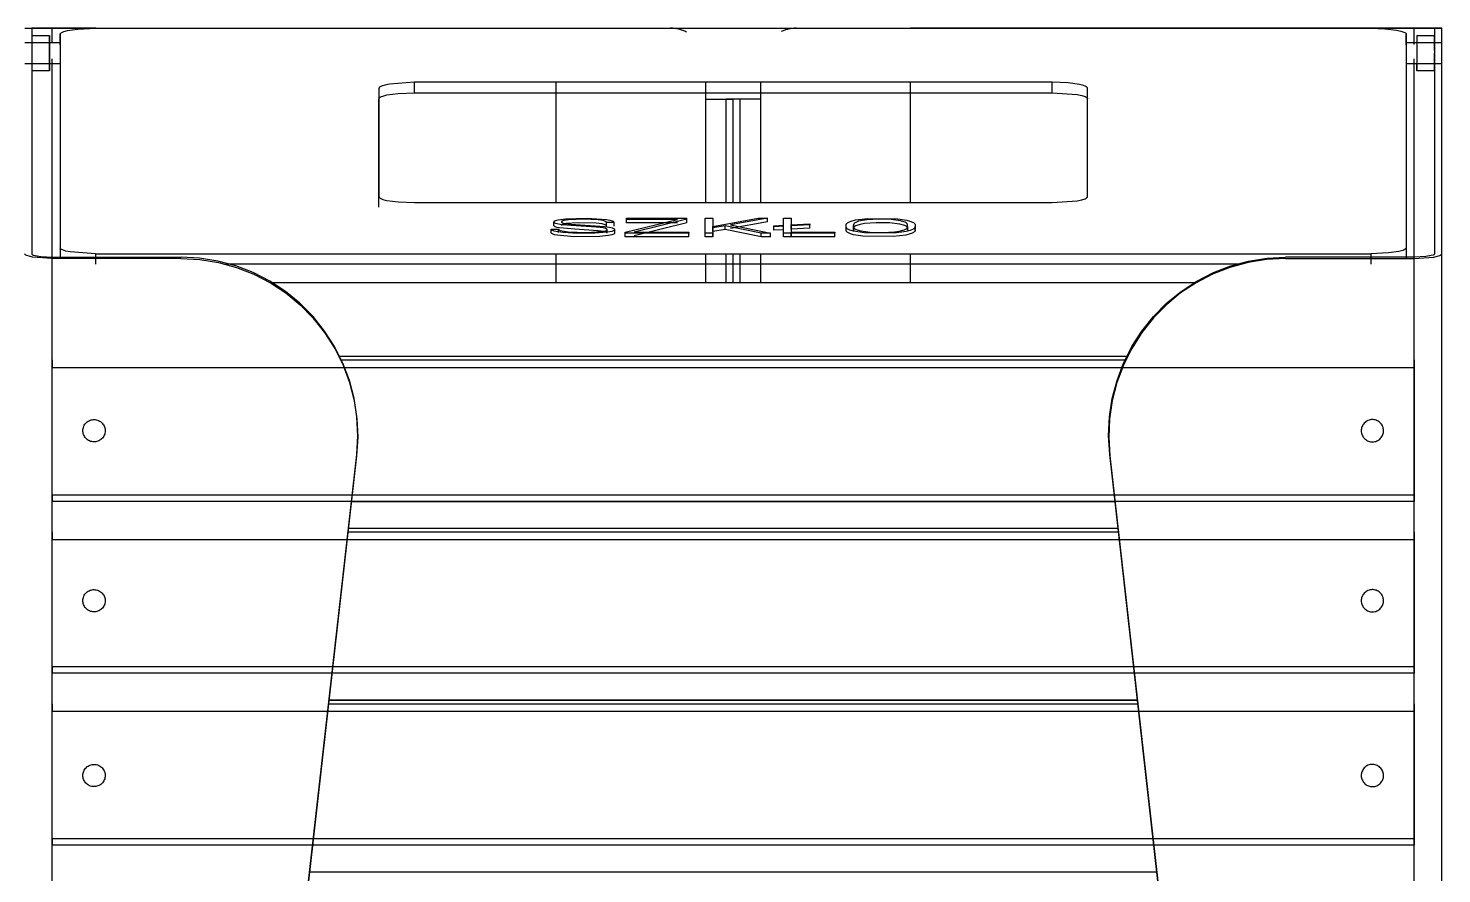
# Model space of a CAD drawing. Header units: millimetres. Extents: x 10366 to 28454, y 24552 to 29702.
# Drawn here: x 12688.7 to 13087.7, y 28046.9 to 28285.6 of the extents above; entities that cross this region are included whole.
import ezdxf

# ---------------------------------------------------------------- set-up
doc = ezdxf.new("R2010")
doc.units = ezdxf.units.MM
doc.header["$LTSCALE"] = 3
doc.layers.add('DomyÅ›lny', color=7, linetype='Continuous')

msp = doc.modelspace()

# ---------------------------------------------------------------- linework, layer by layer
at = {"layer": 'DomyÅ›lny'}
for p, q in [((12687.67, 28285.6), (12689.67, 28285.6)), ((12689.67, 28285.6), (12689.67, 28221.94)), ((12707.78, 28285.6), (12695.43, 28285.6)), ((12695.43, 28281.6), (12695.43, 28285.6)), ((12695.43, 28285.6), (12837.67, 28285.6)), ((12707.67, 28285.6), (13067.67, 28285.6)), ((13079.91, 28285.6), (12937.67, 28285.6)), ((13067.55, 28285.6), (13079.91, 28285.6)), ((13079.91, 28281.04), (13079.91, 28285.6)), ((13085.67, 28285.6), (13087.67, 28285.6)), ((13085.67, 28285.6), (13085.67, 28221.94)), ((13087.67, 28221.94), (13087.67, 28285.6)), ((13087.67, 27511.83), (13087.67, 28285.6)), ((12687.67, 28281.6), (12697.67, 28281.6)), ((12689.67, 28283.59), (12694.67, 28283.59)), ((12689.67, 28281.6), (12694.67, 28281.6)), ((12697.67, 28283.9), (12697.67, 28223.64)), ((12697.67, 28280.94), (12697.67, 28283.9)), ((13077.67, 28283.9), (13077.67, 28223.64)), ((13077.67, 28280.94), (13077.67, 28283.9)), ((13077.67, 28281.6), (13087.67, 28281.6)), ((13080.67, 28283.59), (13085.67, 28283.59)), ((13080.67, 28281.6), (13085.67, 28281.6)), ((12697.67, 28275.6), (12687.67, 28275.6)), ((12694.67, 28275.6), (12689.67, 28275.6)), ((12694.67, 28273.6), (12689.67, 28273.6)), ((12695.43, 28220.62), (12695.43, 28276.95)), ((13087.67, 28275.6), (13077.67, 28275.6)), ((13079.91, 28220.62), (13079.91, 28276.95)), ((13085.67, 28275.6), (13080.67, 28275.6)), ((13085.67, 28273.6), (13080.67, 28273.6)), ((12977.67, 28270.34), (12797.67, 28270.34)), ((12797.67, 28267.38), (12797.67, 28270.34)), ((12837.67, 28236.39), (12837.67, 28270.34)), ((12879.91, 28265.6), (12879.91, 28270.34)), ((12879.91, 28265.6), (12879.91, 28270.34)), ((12895.43, 28265.6), (12895.43, 28270.34)), ((12895.43, 28265.6), (12895.43, 28270.34)), ((12937.67, 28236.39), (12937.67, 28270.34)), ((12977.67, 28267.38), (12977.67, 28270.34)), ((12787.67, 28268.64), (12787.67, 28238.08)), ((12787.67, 28235.13), (12787.67, 28265.69)), ((12797.67, 28267.38), (12977.67, 28267.38)), ((12879.91, 28236.39), (12879.91, 28265.6)), ((12887.67, 28265.6), (12885.67, 28265.6)), ((12885.67, 28236.39), (12885.67, 28265.6)), ((12887.67, 28236.39), (12887.67, 28265.6)), ((12887.67, 28236.39), (12887.67, 28265.6)), ((12889.67, 28265.6), (12887.67, 28265.6)), ((12889.67, 28236.39), (12889.67, 28265.6)), ((12895.43, 28236.39), (12895.43, 28265.6)), ((12987.67, 28238.08), (12987.67, 28268.64)), ((12797.67, 28236.39), (12977.67, 28236.39)), ((12837.05, 28229.93), (12837.05, 28230.92)), ((12851.9, 28229.76), (12851.9, 28230.75)), ((12854.03, 28230.75), (12851.9, 28230.75)), ((12854.03, 28229.76), (12854.03, 28230.75)), ((12857.12, 28227.99), (12871.96, 28231.65)), ((12857.57, 28231.95), (12874.57, 28231.95)), ((12857.57, 28230.97), (12857.57, 28231.95)), ((12871.96, 28231.65), (12857.57, 28231.65)), ((12857.57, 28230.66), (12857.57, 28231.65)), ((12871.96, 28230.66), (12857.57, 28230.66)), ((12874.57, 28231.7), (12859.68, 28228.02)), ((12874.57, 28230.71), (12859.68, 28227.04)), ((12874.57, 28230.97), (12874.57, 28231.95)), ((12874.57, 28230.71), (12874.57, 28231.7)), ((12879.77, 28227.72), (12879.77, 28231.95)), ((12879.77, 28231.95), (12881.88, 28231.95)), ((12879.77, 28226.73), (12879.77, 28230.97)), ((12881.88, 28231.95), (12881.88, 28229.67)), ((12881.88, 28229.67), (12894.69, 28231.95)), ((12885.4, 28229.82), (12881.88, 28229.23)), ((12881.88, 28228.68), (12881.88, 28229.67)), ((12895.58, 28227.72), (12885.4, 28229.82)), ((12885.4, 28228.83), (12885.4, 28229.82)), ((12897.35, 28231.95), (12886.88, 28230.07)), ((12897.35, 28230.97), (12886.88, 28229.08)), ((12886.88, 28230.07), (12898.16, 28227.72)), ((12894.69, 28231.95), (12897.35, 28231.95)), ((12897.35, 28230.97), (12897.35, 28231.95)), ((12899.15, 28229.83), (12901.89, 28229.98)), ((12899.15, 28228.85), (12899.15, 28229.83)), ((12901.89, 28229.72), (12899.15, 28229.57)), ((12899.15, 28228.58), (12899.15, 28229.57)), ((12901.89, 28229.98), (12901.89, 28231.95)), ((12901.89, 28231.95), (12904.01, 28231.95)), ((12901.89, 28228.99), (12901.89, 28229.98)), ((12901.89, 28227.72), (12901.89, 28229.72)), ((12901.89, 28228.73), (12901.89, 28229.72)), ((12904.01, 28231.95), (12904.01, 28230.09)), ((12904.01, 28230.09), (12909.29, 28230.38)), ((12909.29, 28230.11), (12904.01, 28229.83)), ((12904.01, 28229.11), (12904.01, 28230.09)), ((12904.01, 28229.83), (12904.01, 28228.02)), ((12904.01, 28228.85), (12904.01, 28229.83)), ((12909.29, 28230.38), (12909.29, 28230.11)), ((12909.29, 28229.39), (12909.29, 28230.38)), ((12909.29, 28229.13), (12909.29, 28230.11)), ((12919.52, 28229.07), (12919.52, 28230.06)), ((12919.52, 28228.64), (12919.52, 28229.62)), ((12921.63, 28229.06), (12921.63, 28230.05)), ((12921.63, 28228.62), (12921.63, 28229.61)), ((12936.9, 28229.62), (12936.9, 28228.63)), ((12939.01, 28228.62), (12939.01, 28229.61)), ((12939.02, 28229.86), (12939.02, 28228.87)), ((12836.26, 28227.94), (12836.26, 28228.93)), ((12836.26, 28228.93), (12838.37, 28228.93)), ((12838.37, 28227.94), (12838.37, 28228.93)), ((12852.06, 28227.77), (12852.06, 28228.76)), ((12854.19, 28228.77), (12854.19, 28227.78)), ((12857.12, 28227.72), (12857.12, 28227.99)), ((12857.12, 28227), (12857.12, 28227.99)), ((12875.12, 28227.72), (12857.12, 28227.72)), ((12857.12, 28226.73), (12857.12, 28227.72)), ((12875.12, 28226.73), (12857.12, 28226.73)), ((12859.68, 28228.02), (12875.12, 28228.02)), ((12875.12, 28228.02), (12875.12, 28227.72)), ((12875.12, 28227.04), (12875.12, 28228.02)), ((12875.12, 28226.73), (12875.12, 28227.72)), ((12881.88, 28227.72), (12879.77, 28227.72)), ((12879.77, 28226.73), (12879.77, 28227.72)), ((12881.88, 28226.73), (12879.77, 28226.73)), ((12881.88, 28229.23), (12881.88, 28227.72)), ((12881.88, 28228.25), (12881.88, 28229.23)), ((12885.4, 28228.83), (12881.88, 28228.25)), ((12881.88, 28228.25), (12881.88, 28226.73)), ((12881.88, 28226.73), (12881.88, 28227.72)), ((12895.58, 28226.73), (12885.4, 28228.83)), ((12898.16, 28227.72), (12895.58, 28227.72)), ((12895.58, 28226.73), (12895.58, 28227.72)), ((12898.16, 28226.73), (12895.58, 28226.73)), ((12898.16, 28226.73), (12898.16, 28227.72)), ((12899.15, 28228.58), (12899.15, 28228.85)), ((12901.89, 28228.73), (12899.15, 28228.58)), ((12901.89, 28226.73), (12901.89, 28228.73)), ((12916.34, 28227.72), (12901.89, 28227.72)), ((12901.89, 28226.73), (12901.89, 28227.72)), ((12916.34, 28226.73), (12901.89, 28226.73)), ((12909.29, 28229.13), (12904.01, 28228.85)), ((12904.01, 28228.85), (12904.01, 28227.04)), ((12904.01, 28228.02), (12916.34, 28228.02)), ((12904.01, 28227.04), (12904.01, 28228.02)), ((12916.34, 28228.02), (12916.34, 28227.72)), ((12916.34, 28227.04), (12916.34, 28228.02)), ((12916.34, 28226.73), (12916.34, 28227.72)), ((12697.67, 28223.64), (12697.67, 28220.68)), ((12707.67, 28221.94), (13067.67, 28221.94)), ((12707.67, 28221.94), (12707.67, 28218.99)), ((12837.67, 28213.83), (12837.67, 28221.94)), ((12879.91, 28213.83), (12879.91, 28221.94)), ((12885.67, 28213.83), (12885.67, 28221.94)), ((12887.67, 28213.83), (12887.67, 28221.94)), ((12887.67, 28213.83), (12887.67, 28221.94)), ((12889.67, 28213.83), (12889.67, 28221.94)), ((12895.43, 28213.83), (12895.43, 28221.94)), ((12937.67, 28213.83), (12937.67, 28221.94)), ((13067.67, 28221.94), (13067.67, 28218.99)), ((13077.67, 28223.64), (13077.67, 28220.68)), ((13087.67, 27511.83), (13087.67, 28221.94)), ((12695.43, 28220.96), (12731.79, 28220.96)), ((12731.75, 28220.62), (12695.43, 28220.62)), ((12695.43, 27511.83), (12695.43, 28220.62)), ((13030.93, 28218.99), (12744.41, 28218.99)), ((13079.91, 28220.96), (13043.54, 28220.96)), ((13043.58, 28220.62), (13079.91, 28220.62)), ((13079.91, 27511.83), (13079.91, 28220.62)), ((12756.86, 28213.83), (13018.47, 28213.83)), ((12756.86, 28213.83), (13018.47, 28213.83)), ((12695.43, 28153.92), (12695.43, 28189.84)), ((12695.43, 28189.84), (13079.91, 28189.84)), ((12776.37, 28193.01), (12998.97, 28193.01)), ((12776.37, 28193), (12998.97, 28193)), ((12776.87, 28191.97), (12998.47, 28191.97)), ((13079.91, 28189.84), (13079.91, 28153.92)), ((12708.67, 27520.71), (12781.38, 28165.24)), ((12781.34, 28164.9), (12708.67, 27520.71)), ((13066.67, 27520.71), (12993.95, 28165.24)), ((12993.99, 28164.9), (12993.95, 28165.24)), ((12993.99, 28164.9), (13066.67, 27520.71)), ((12695.43, 28153.92), (13079.91, 28153.92)), ((13079.91, 28152.05), (12695.43, 28152.05)), ((12779.89, 28152.05), (12995.44, 28152.05)), ((12778.92, 28143.45), (12996.41, 28143.45)), ((12779.04, 28144.49), (12996.3, 28144.49)), ((12779.04, 28144.48), (12996.3, 28144.48)), ((12695.43, 28105.4), (12695.43, 28141.32)), ((12695.43, 28141.32), (13079.91, 28141.32)), ((13079.91, 28141.32), (13079.91, 28105.4)), ((12695.43, 28105.4), (13079.91, 28105.4)), ((13079.91, 28103.53), (12695.43, 28103.53)), ((12773.45, 28094.93), (13001.89, 28094.93)), ((12773.57, 28095.97), (13001.77, 28095.97)), ((12773.57, 28095.96), (13001.77, 28095.96)), ((12695.43, 28056.88), (12695.43, 28092.8)), ((12695.43, 28092.8), (13079.91, 28092.8)), ((13079.91, 28092.8), (13079.91, 28056.88)), ((12695.43, 28056.88), (13079.91, 28056.88)), ((13079.91, 28055.01), (12695.43, 28055.01)), ((12768.09, 28047.45), (13007.24, 28047.45)), ((12768.09, 28047.44), (13007.24, 28047.44))]:
    msp.add_line(p, q, dxfattribs=at)
for points in [[(12687.67, 28285.6, 0), (12687.67, 28285.6, 0), (12687.67, 28285.6, 0), (12687.67, 28285.6, 0), (12687.67, 28285.6, 0), (12687.67, 28285.6, 0), (12687.67, 28285.6, 0), (12687.67, 28285.6, 0), (12687.67, 28285.6, 0), (12687.67, 28285.6, 0), (12687.67, 28285.6, 0), (12687.68, 28285.6, 0), (12687.73, 28285.6, 0), (12688.24, 28285.6, 0), (12690.63, 28285.6, 0), (12695.43, 28285.6, 0)], [(12695.43, 28285.6, 0), (12689.67, 28285.6, 0)], [(12697.67, 28283.9, 0), (12697.67, 28283.94, 0), (12697.68, 28283.98, 0), (12697.7, 28284.03, 0), (12697.72, 28284.07, 0), (12697.75, 28284.11, 0), (12697.78, 28284.16, 0), (12697.87, 28284.24, 0), (12697.98, 28284.32, 0), (12698.29, 28284.49, 0), (12698.67, 28284.64, 0), (12699.71, 28284.93, 0), (12702.61, 28285.36, 0), (12707.67, 28285.6, 0)], [(13067.67, 28285.6, 0), (13071.62, 28285.46, 0), (13074.88, 28285.07, 0), (13076.09, 28284.81, 0), (13076.98, 28284.52, 0), (13077.28, 28284.37, 0), (13077.4, 28284.29, 0), (13077.5, 28284.21, 0), (13077.58, 28284.13, 0), (13077.61, 28284.09, 0), (13077.63, 28284.05, 0), (13077.65, 28284.02, 0), (13077.66, 28283.98, 0), (13077.67, 28283.94, 0), (13077.67, 28283.9, 0)], [(13087.67, 28285.6, 0), (13087.67, 28285.6, 0), (13087.67, 28285.6, 0), (13087.67, 28285.6, 0), (13087.67, 28285.6, 0), (13087.67, 28285.6, 0), (13087.67, 28285.6, 0), (13087.67, 28285.6, 0), (13087.67, 28285.6, 0), (13087.67, 28285.6, 0), (13087.66, 28285.6, 0), (13087.65, 28285.6, 0), (13087.61, 28285.6, 0), (13087.09, 28285.6, 0), (13084.71, 28285.6, 0), (13079.91, 28285.6, 0)], [(13079.91, 28285.6, 0), (13085.67, 28285.6, 0)], [(12689.67, 28283.59, 0), (12689.67, 28283.59, 0), (12689.67, 28283.59, 0), (12689.67, 28283.59, 0), (12689.67, 28283.59, 0), (12689.67, 28283.59, 0), (12689.67, 28283.59, 0), (12689.67, 28283.59, 0), (12689.67, 28283.59, 0), (12689.67, 28283.59, 0), (12689.67, 28283.59, 0), (12689.67, 28283.59, 0), (12689.67, 28283.59, 0), (12689.67, 28283.56, 0), (12689.67, 28283.45, 0), (12689.67, 28282.98, 0), (12689.67, 28273.6, 0)], [(12694.67, 28281.6, 0), (12694.67, 28281.6, 0), (12694.67, 28281.6, 0), (12694.67, 28281.6, 0), (12694.67, 28281.6, 0), (12694.67, 28281.6, 0), (12694.67, 28281.6, 0), (12694.67, 28281.6, 0), (12694.67, 28281.6, 0), (12694.67, 28281.59, 0), (12694.67, 28281.59, 0), (12694.67, 28281.59, 0), (12694.67, 28281.57, 0), (12694.67, 28281.51, 0), (12694.67, 28281.23, 0), (12694.67, 28275.6, 0)], [(13080.67, 28283.59, 0), (13080.67, 28283.59, 0), (13080.67, 28283.59, 0), (13080.67, 28283.59, 0), (13080.67, 28283.59, 0), (13080.67, 28283.59, 0), (13080.67, 28283.59, 0), (13080.67, 28283.59, 0), (13080.67, 28283.59, 0), (13080.67, 28283.59, 0), (13080.67, 28283.59, 0), (13080.67, 28283.59, 0), (13080.67, 28283.58, 0), (13080.67, 28283.54, 0), (13080.67, 28283.35, 0), (13080.67, 28282.55, 0), (13080.67, 28276.6, 0), (13080.67, 28273.62, 0), (13080.67, 28273.6, 0), (13080.67, 28273.6, 0), (13080.67, 28273.6, 0), (13080.67, 28273.6, 0), (13080.67, 28273.6, 0), (13080.67, 28273.6, 0), (13080.67, 28273.6, 0), (13080.67, 28273.6, 0), (13080.67, 28273.6, 0), (13080.67, 28273.6, 0), (13080.67, 28273.6, 0), (13080.67, 28273.6, 0), (13080.67, 28273.6, 0), (13080.67, 28273.6, 0), (13080.67, 28273.6, 0), (13080.67, 28273.6, 0), (13080.67, 28273.6, 0), (13080.67, 28273.6, 0), (13080.67, 28273.6, 0), (13080.67, 28273.61, 0), (13080.67, 28273.65, 0), (13080.67, 28273.84, 0), (13080.67, 28275.6, 0)], [(13080.67, 28281.6, 0), (13080.67, 28281.6, 0), (13080.67, 28281.6, 0), (13080.67, 28281.6, 0), (13080.67, 28281.6, 0), (13080.67, 28281.6, 0), (13080.67, 28281.6, 0), (13080.67, 28281.6, 0), (13080.67, 28281.6, 0), (13080.67, 28281.59, 0), (13080.67, 28281.59, 0), (13080.67, 28281.59, 0), (13080.67, 28281.57, 0), (13080.67, 28281.51, 0), (13080.67, 28281.23, 0), (13080.67, 28275.6, 0)], [(13085.67, 28279.41, 0), (13085.67, 28282.65, 0), (13085.67, 28283.46, 0), (13085.67, 28283.59, 0), (13085.67, 28283.59, 0), (13085.67, 28283.59, 0), (13085.67, 28283.59, 0), (13085.67, 28283.59, 0), (13085.67, 28283.59, 0), (13085.67, 28283.59, 0), (13085.67, 28283.59, 0), (13085.67, 28283.59, 0), (13085.67, 28283.59, 0), (13085.67, 28283.59, 0), (13085.67, 28283.59, 0), (13085.67, 28283.59, 0), (13085.67, 28283.59, 0), (13085.67, 28283.59, 0), (13085.67, 28283.59, 0), (13085.67, 28283.59, 0), (13085.67, 28283.59, 0), (13085.67, 28283.59, 0), (13085.67, 28283.56, 0), (13085.67, 28283.46, 0), (13085.67, 28283.01, 0), (13085.67, 28274.56, 0), (13085.67, 28273.61, 0), (13085.67, 28273.6, 0), (13085.67, 28273.6, 0), (13085.67, 28273.6, 0), (13085.67, 28273.6, 0), (13085.67, 28273.6, 0), (13085.67, 28273.6, 0), (13085.67, 28273.6, 0), (13085.67, 28273.6, 0), (13085.67, 28273.6, 0), (13085.67, 28273.6, 0), (13085.67, 28273.6, 0), (13085.67, 28273.6, 0), (13085.67, 28273.6, 0), (13085.67, 28273.6, 0), (13085.67, 28273.6, 0), (13085.67, 28273.6, 0), (13085.67, 28273.63, 0), (13085.67, 28273.73, 0), (13085.67, 28274.18, 0), (13085.67, 28278.6, 0)], [(12797.67, 28270.34, 0), (12790.6, 28269.84, 0), (12789.3, 28269.57, 0), (12788.37, 28269.27, 0), (12788.05, 28269.11, 0), (12787.93, 28269.03, 0), (12787.83, 28268.95, 0), (12787.76, 28268.87, 0), (12787.73, 28268.83, 0), (12787.71, 28268.8, 0), (12787.69, 28268.76, 0), (12787.68, 28268.72, 0), (12787.67, 28268.68, 0), (12787.67, 28268.64, 0)], [(12987.67, 28268.64, 0), (12987.67, 28268.68, 0), (12987.66, 28268.72, 0), (12987.65, 28268.76, 0), (12987.63, 28268.8, 0), (12987.6, 28268.83, 0), (12987.58, 28268.87, 0), (12987.5, 28268.95, 0), (12987.4, 28269.03, 0), (12987.28, 28269.11, 0), (12986.97, 28269.27, 0), (12986.55, 28269.42, 0), (12985.43, 28269.71, 0), (12982.26, 28270.15, 0), (12977.67, 28270.34, 0)], [(12787.67, 28265.69, 0), (12787.67, 28265.72, 0), (12787.68, 28265.76, 0), (12787.69, 28265.8, 0), (12787.71, 28265.84, 0), (12787.73, 28265.88, 0), (12787.76, 28265.92, 0), (12787.83, 28266, 0), (12787.93, 28266.07, 0), (12788.05, 28266.15, 0), (12788.37, 28266.31, 0), (12788.78, 28266.47, 0), (12789.9, 28266.76, 0), (12793.07, 28267.19, 0), (12797.67, 28267.38, 0)], [(12879.91, 28265.6, 0), (12887.67, 28265.6, 0)], [(12879.91, 28265.6, 0), (12885.67, 28265.6, 0)], [(12895.43, 28265.6, 0), (12887.67, 28265.6, 0)], [(12895.43, 28265.6, 0), (12889.67, 28265.6, 0)], [(12977.67, 28267.38, 0), (12984.74, 28266.89, 0), (12986.04, 28266.62, 0), (12986.97, 28266.31, 0), (12987.28, 28266.15, 0), (12987.4, 28266.07, 0), (12987.5, 28266, 0), (12987.58, 28265.92, 0), (12987.6, 28265.88, 0), (12987.63, 28265.84, 0), (12987.65, 28265.8, 0), (12987.66, 28265.76, 0), (12987.67, 28265.72, 0), (12987.67, 28265.69, 0)], [(12787.67, 28238.08, 0), (12787.67, 28238.05, 0), (12787.68, 28238.01, 0), (12787.69, 28237.97, 0), (12787.71, 28237.93, 0), (12787.73, 28237.89, 0), (12787.76, 28237.85, 0), (12787.83, 28237.78, 0), (12787.93, 28237.7, 0), (12788.05, 28237.62, 0), (12788.37, 28237.46, 0), (12788.78, 28237.3, 0), (12789.9, 28237.01, 0), (12793.07, 28236.58, 0), (12797.67, 28236.39, 0)], [(12977.67, 28236.39, 0), (12984.74, 28236.88, 0), (12986.04, 28237.16, 0), (12986.97, 28237.46, 0), (12987.28, 28237.62, 0), (12987.4, 28237.7, 0), (12987.5, 28237.78, 0), (12987.58, 28237.85, 0), (12987.6, 28237.89, 0), (12987.63, 28237.93, 0), (12987.65, 28237.97, 0), (12987.66, 28238.01, 0), (12987.67, 28238.05, 0), (12987.67, 28238.08, 0)], [(12851.9, 28230.75, 0), (12851.9, 28230.77, 0), (12851.9, 28230.79, 0), (12851.89, 28230.81, 0), (12851.88, 28230.83, 0), (12851.87, 28230.85, 0), (12851.84, 28230.9, 0), (12851.81, 28230.94, 0), (12851.76, 28230.98, 0), (12851.7, 28231.02, 0), (12851.56, 28231.09, 0), (12851.38, 28231.17, 0), (12850.91, 28231.3, 0), (12849.53, 28231.52, 0), (12845.45, 28231.7, 0), (12841.16, 28231.52, 0), (12839.83, 28231.3, 0), (12839.61, 28231.24, 0), (12839.43, 28231.17, 0), (12839.31, 28231.1, 0), (12839.26, 28231.07, 0), (12839.22, 28231.03, 0), (12839.21, 28231.01, 0), (12839.2, 28230.99, 0), (12839.19, 28230.97, 0), (12839.18, 28230.95, 0), (12839.18, 28230.93, 0), (12839.18, 28230.91, 0), (12839.18, 28230.89, 0), (12839.19, 28230.87, 0), (12839.2, 28230.85, 0), (12839.21, 28230.84, 0), (12839.22, 28230.82, 0), (12839.24, 28230.8, 0), (12839.28, 28230.76, 0), (12839.33, 28230.73, 0), (12839.47, 28230.66, 0), (12839.66, 28230.6, 0), (12840.16, 28230.48, 0), (12841.73, 28230.28, 0), (12851.42, 28229.64, 0), (12852.72, 28229.45, 0), (12853.61, 28229.22, 0), (12853.9, 28229.1, 0), (12854.01, 28229.03, 0), (12854.09, 28228.96, 0), (12854.12, 28228.93, 0), (12854.15, 28228.89, 0), (12854.17, 28228.86, 0), (12854.18, 28228.82, 0), (12854.19, 28228.78, 0), (12854.19, 28228.76, 0), (12854.18, 28228.74, 0), (12854.18, 28228.72, 0), (12854.18, 28228.7, 0), (12854.17, 28228.68, 0), (12854.15, 28228.64, 0), (12854.12, 28228.6, 0), (12854.08, 28228.56, 0), (12854.04, 28228.53, 0), (12853.92, 28228.45, 0), (12853.77, 28228.38, 0), (12853.38, 28228.25, 0), (12852.2, 28228.01, 0), (12848.58, 28227.71, 0), (12843.84, 28227.68, 0), (12839.65, 28227.91, 0), (12838.18, 28228.11, 0), (12837.12, 28228.35, 0), (12836.74, 28228.48, 0), (12836.6, 28228.55, 0), (12836.47, 28228.62, 0), (12836.38, 28228.69, 0), (12836.34, 28228.73, 0), (12836.31, 28228.77, 0), (12836.29, 28228.81, 0), (12836.27, 28228.85, 0), (12836.26, 28228.89, 0), (12836.26, 28228.93, 0)], [(12852.06, 28228.76, 0), (12852.05, 28228.78, 0), (12852.05, 28228.81, 0), (12852.04, 28228.83, 0), (12852.03, 28228.85, 0), (12852.01, 28228.88, 0), (12851.99, 28228.9, 0), (12851.94, 28228.94, 0), (12851.88, 28228.99, 0), (12851.8, 28229.03, 0), (12851.61, 28229.1, 0), (12851.05, 28229.24, 0), (12849.11, 28229.47, 0), (12841.92, 28229.9, 0), (12839.37, 28230.14, 0), (12838.33, 28230.3, 0), (12837.6, 28230.49, 0), (12837.35, 28230.6, 0), (12837.25, 28230.65, 0), (12837.17, 28230.71, 0), (12837.11, 28230.76, 0), (12837.09, 28230.79, 0), (12837.07, 28230.82, 0), (12837.06, 28230.85, 0), (12837.05, 28230.88, 0), (12837.05, 28230.91, 0), (12837.05, 28230.94, 0), (12837.06, 28230.97, 0), (12837.07, 28231, 0), (12837.08, 28231.03, 0), (12837.1, 28231.05, 0), (12837.12, 28231.08, 0), (12837.18, 28231.13, 0), (12837.25, 28231.19, 0), (12837.34, 28231.24, 0), (12837.58, 28231.34, 0), (12838.25, 28231.52, 0), (12840.36, 28231.81, 0), (12846.48, 28232, 0), (12851.9, 28231.61, 0), (12852.81, 28231.43, 0), (12853.49, 28231.22, 0), (12853.73, 28231.11, 0), (12853.82, 28231.05, 0), (12853.9, 28230.99, 0), (12853.96, 28230.93, 0), (12853.98, 28230.9, 0), (12854, 28230.87, 0), (12854.01, 28230.84, 0), (12854.02, 28230.81, 0), (12854.03, 28230.78, 0), (12854.03, 28230.75, 0)], [(12852.06, 28227.77, 0), (12852.06, 28227.8, 0), (12852.05, 28227.82, 0), (12852.04, 28227.84, 0), (12852.03, 28227.86, 0), (12852.02, 28227.88, 0), (12852, 28227.9, 0), (12851.96, 28227.95, 0), (12851.9, 28227.99, 0), (12851.84, 28228.02, 0), (12851.67, 28228.1, 0), (12851.18, 28228.23, 0), (12849.54, 28228.45, 0), (12842.96, 28228.84, 0), (12838.67, 28229.26, 0), (12837.96, 28229.4, 0), (12837.45, 28229.56, 0), (12837.28, 28229.65, 0), (12837.21, 28229.7, 0), (12837.15, 28229.74, 0), (12837.11, 28229.79, 0), (12837.09, 28229.81, 0), (12837.08, 28229.84, 0), (12837.06, 28229.86, 0), (12837.06, 28229.88, 0), (12837.05, 28229.91, 0), (12837.05, 28229.93, 0)], [(12851.9, 28229.76, 0), (12851.9, 28229.79, 0), (12851.9, 28229.81, 0), (12851.89, 28229.84, 0), (12851.88, 28229.86, 0), (12851.86, 28229.88, 0), (12851.85, 28229.91, 0), (12851.8, 28229.96, 0), (12851.75, 28230, 0), (12851.68, 28230.05, 0), (12851.51, 28230.13, 0), (12851.28, 28230.21, 0), (12850.69, 28230.36, 0), (12848.96, 28230.59, 0), (12843.9, 28230.7, 0), (12840.43, 28230.44, 0), (12839.88, 28230.33, 0), (12839.49, 28230.21, 0), (12839.35, 28230.15, 0), (12839.3, 28230.11, 0), (12839.26, 28230.08, 0), (12839.22, 28230.05, 0), (12839.21, 28230.03, 0), (12839.2, 28230.01, 0), (12839.19, 28229.99, 0), (12839.18, 28229.97, 0), (12839.18, 28229.96, 0), (12839.18, 28229.94, 0)], [(12939.01, 28228.62, 0), (12939, 28228.56, 0), (12938.99, 28228.5, 0), (12938.98, 28228.44, 0), (12938.95, 28228.38, 0), (12938.92, 28228.32, 0), (12938.89, 28228.26, 0), (12938.79, 28228.15, 0), (12938.67, 28228.04, 0), (12938.52, 28227.93, 0), (12938.15, 28227.73, 0), (12937.66, 28227.54, 0), (12936.41, 28227.21, 0), (12932.85, 28226.78, 0), (12924.21, 28226.91, 0), (12921.66, 28227.32, 0), (12920.73, 28227.6, 0), (12920.36, 28227.75, 0), (12920.06, 28227.9, 0), (12919.83, 28228.07, 0), (12919.73, 28228.16, 0), (12919.66, 28228.25, 0), (12919.6, 28228.34, 0), (12919.55, 28228.43, 0), (12919.53, 28228.53, 0), (12919.52, 28228.63, 0), (12919.52, 28228.97, 0), (12919.52, 28229.15, 0), (12919.53, 28229.2, 0), (12919.55, 28229.25, 0), (12919.59, 28229.34, 0)], [(12936.9, 28229.08, 0), (12936.89, 28229.13, 0), (12936.88, 28229.19, 0), (12936.87, 28229.24, 0), (12936.85, 28229.29, 0), (12936.83, 28229.34, 0), (12936.77, 28229.44, 0), (12936.68, 28229.54, 0), (12936.58, 28229.63, 0), (12936.45, 28229.72, 0), (12936.13, 28229.89, 0), (12935.73, 28230.04, 0), (12934.68, 28230.31, 0), (12931.77, 28230.65, 0), (12927.99, 28230.69, 0), (12924.77, 28230.46, 0), (12923.51, 28230.23, 0), (12922.55, 28229.95, 0), (12922.2, 28229.78, 0), (12922.06, 28229.7, 0), (12921.93, 28229.61, 0), (12921.83, 28229.51, 0), (12921.75, 28229.41, 0), (12921.69, 28229.31, 0), (12921.67, 28229.26, 0), (12921.65, 28229.21, 0), (12921.64, 28229.15, 0), (12921.63, 28229.1, 0), (12921.63, 28228.74, 0), (12921.63, 28228.64, 0), (12921.63, 28228.58, 0), (12921.64, 28228.52, 0), (12921.65, 28228.46, 0), (12921.68, 28228.4, 0), (12921.7, 28228.35, 0), (12921.74, 28228.29, 0)], [(12854.19, 28227.78, 0), (12854.18, 28227.75, 0), (12854.18, 28227.72, 0), (12854.16, 28227.68, 0), (12854.15, 28227.65, 0), (12854.12, 28227.62, 0), (12854.1, 28227.59, 0), (12854.03, 28227.53, 0), (12853.94, 28227.48, 0), (12853.7, 28227.37, 0), (12853.38, 28227.26, 0), (12852.5, 28227.08, 0), (12849.91, 28226.8, 0), (12842.77, 28226.73, 0), (12837.95, 28227.16, 0), (12837.22, 28227.33, 0), (12836.68, 28227.52, 0), (12836.5, 28227.62, 0), (12836.43, 28227.67, 0), (12836.37, 28227.72, 0), (12836.32, 28227.78, 0), (12836.3, 28227.8, 0), (12836.29, 28227.83, 0), (12836.27, 28227.86, 0), (12836.27, 28227.89, 0), (12836.26, 28227.91, 0), (12836.26, 28227.94, 0)], [(12838.37, 28228.93, 0), (12838.37, 28228.9, 0), (12838.38, 28228.88, 0), (12838.39, 28228.85, 0), (12838.4, 28228.83, 0), (12838.41, 28228.8, 0), (12838.43, 28228.78, 0), (12838.48, 28228.73, 0), (12838.54, 28228.68, 0), (12838.61, 28228.64, 0), (12838.8, 28228.55, 0), (12839.34, 28228.39, 0), (12841.03, 28228.14, 0), (12846.24, 28227.97, 0), (12850.48, 28228.21, 0), (12851.17, 28228.32, 0), (12851.66, 28228.45, 0), (12851.83, 28228.52, 0), (12851.9, 28228.56, 0), (12851.96, 28228.6, 0), (12852, 28228.64, 0), (12852.02, 28228.66, 0), (12852.03, 28228.68, 0), (12852.04, 28228.7, 0), (12852.05, 28228.72, 0), (12852.06, 28228.74, 0), (12852.06, 28228.76, 0)], [(12695.43, 28220.62, 0), (12689.86, 28221.02, 0), (12688.92, 28221.22, 0), (12688.23, 28221.45, 0), (12687.99, 28221.57, 0), (12687.89, 28221.63, 0), (12687.81, 28221.69, 0), (12687.75, 28221.75, 0), (12687.73, 28221.78, 0), (12687.7, 28221.81, 0), (12687.69, 28221.85, 0), (12687.68, 28221.88, 0), (12687.67, 28221.91, 0), (12687.67, 28221.94, 0)], [(12689.67, 28221.94, 0), (12689.67, 28221.92, 0), (12689.68, 28221.89, 0), (12689.69, 28221.87, 0), (12689.7, 28221.84, 0), (12689.72, 28221.82, 0), (12689.76, 28221.77, 0), (12689.82, 28221.72, 0), (12689.89, 28221.67, 0), (12690.08, 28221.58, 0), (12690.61, 28221.41, 0), (12692.18, 28221.13, 0), (12695.43, 28220.96, 0)], [(12707.67, 28221.94, 0), (12700.47, 28222.46, 0), (12699.25, 28222.72, 0), (12698.37, 28223.02, 0), (12698.06, 28223.17, 0), (12697.94, 28223.25, 0), (12697.84, 28223.33, 0), (12697.76, 28223.41, 0), (12697.73, 28223.44, 0), (12697.71, 28223.48, 0), (12697.69, 28223.52, 0), (12697.68, 28223.56, 0), (12697.67, 28223.6, 0), (12697.67, 28223.64, 0)], [(13077.67, 28223.64, 0), (13077.66, 28223.6, 0), (13077.65, 28223.55, 0), (13077.64, 28223.51, 0), (13077.61, 28223.47, 0), (13077.58, 28223.42, 0), (13077.55, 28223.38, 0), (13077.46, 28223.3, 0), (13077.35, 28223.21, 0), (13077.04, 28223.05, 0), (13076.65, 28222.89, 0), (13075.6, 28222.61, 0), (13072.66, 28222.17, 0), (13067.67, 28221.94, 0)], [(13079.91, 28220.62, 0), (13085.47, 28221.02, 0), (13086.41, 28221.22, 0), (13087.1, 28221.45, 0), (13087.35, 28221.57, 0), (13087.45, 28221.63, 0), (13087.52, 28221.69, 0), (13087.59, 28221.75, 0), (13087.61, 28221.78, 0), (13087.63, 28221.81, 0), (13087.65, 28221.85, 0), (13087.66, 28221.88, 0), (13087.67, 28221.91, 0), (13087.67, 28221.94, 0)], [(13085.67, 28221.94, 0), (13085.67, 28221.92, 0), (13085.66, 28221.89, 0), (13085.65, 28221.87, 0), (13085.64, 28221.84, 0), (13085.62, 28221.82, 0), (13085.57, 28221.77, 0), (13085.52, 28221.72, 0), (13085.44, 28221.67, 0), (13085.26, 28221.58, 0), (13084.73, 28221.41, 0), (13083.16, 28221.13, 0), (13079.91, 28220.96, 0)], [(12731.75, 28220.62, 0), (12737.09, 28220.33, 0), (12742.34, 28219.48, 0), (12747.46, 28218.08, 0), (12752.35, 28216.16, 0), (12757.02, 28213.74, 0), (12761.36, 28210.87, 0), (12765.39, 28207.55, 0), (12769.04, 28203.85, 0), (12772.33, 28199.71, 0), (12775.18, 28195.23, 0), (12777.53, 28190.5, 0), (12779.37, 28185.56, 0), (12780.67, 28180.49, 0), (12781.43, 28175.33, 0), (12781.66, 28170.14, 0), (12781.34, 28164.9, 0)], [(12781.38, 28165.24, 0), (12781.7, 28170.57, 0), (12781.45, 28175.86, 0), (12780.65, 28181.1, 0), (12779.32, 28186.18, 0), (12777.46, 28191.09, 0), (12775.13, 28195.74, 0), (12772.32, 28200.13, 0), (12769.07, 28204.19, 0), (12765.36, 28207.95, 0), (12761.25, 28211.32, 0), (12756.82, 28214.22, 0), (12752.13, 28216.62, 0), (12747.23, 28218.51, 0), (12742.19, 28219.87, 0), (12737.04, 28220.69, 0), (12731.79, 28220.96, 0)], [(12993.95, 28165.24, 0), (12993.64, 28170.57, 0), (12993.88, 28175.86, 0), (12994.68, 28181.1, 0), (12996.02, 28186.18, 0), (12997.87, 28191.09, 0), (13000.21, 28195.74, 0), (13003.02, 28200.13, 0), (13006.26, 28204.19, 0), (13009.98, 28207.95, 0), (13014.09, 28211.32, 0), (13018.51, 28214.22, 0), (13023.21, 28216.62, 0), (13028.1, 28218.51, 0), (13033.15, 28219.87, 0), (13038.3, 28220.69, 0), (13043.54, 28220.96, 0)], [(13043.58, 28220.62, 0), (13038.24, 28220.33, 0), (13033, 28219.48, 0), (13027.88, 28218.08, 0), (13022.98, 28216.16, 0), (13018.32, 28213.74, 0), (13013.97, 28210.87, 0), (13009.95, 28207.55, 0), (13006.3, 28203.85, 0), (13003, 28199.71, 0), (13000.15, 28195.23, 0), (12997.8, 28190.5, 0), (12995.97, 28185.56, 0), (12994.67, 28180.49, 0), (12993.9, 28175.33, 0), (12993.68, 28170.14, 0), (12993.99, 28164.9, 0)], [(12695.43, 28191.97, 0), (12695.43, 28191.95, 0), (12695.43, 28191.84, 0), (12695.43, 28191.42, 0), (12695.43, 28189.84, 0)], [(13079.91, 28191.97, 0), (13079.91, 28191.95, 0), (13079.91, 28191.84, 0), (13079.91, 28191.42, 0), (13079.91, 28189.84, 0)], [(12695.43, 28153.92, 0), (12695.43, 28152.53, 0), (12695.43, 28152.15, 0), (12695.43, 28152.06, 0), (12695.43, 28152.05, 0), (12695.43, 28152.05, 0), (12695.43, 28152.05, 0), (12695.43, 28152.05, 0), (12695.43, 28152.05, 0), (12695.43, 28152.05, 0), (12695.43, 28152.05, 0), (12695.43, 28152.05, 0), (12695.43, 28152.05, 0), (12695.43, 28152.05, 0), (12695.43, 28152.05, 0), (12695.43, 28152.05, 0), (12695.43, 28152.05, 0), (12695.43, 28152.05, 0), (12695.43, 28152.05, 0), (12695.43, 28152.05, 0), (12695.43, 28152.05, 0), (12695.43, 28152.05, 0), (12695.43, 28152.05, 0)], [(13079.91, 28153.92, 0), (13079.91, 28152.53, 0), (13079.91, 28152.15, 0), (13079.91, 28152.06, 0), (13079.91, 28152.05, 0), (13079.91, 28152.05, 0), (13079.91, 28152.05, 0), (13079.91, 28152.05, 0), (13079.91, 28152.05, 0), (13079.91, 28152.05, 0), (13079.91, 28152.05, 0), (13079.91, 28152.05, 0), (13079.91, 28152.05, 0), (13079.91, 28152.05, 0), (13079.91, 28152.05, 0), (13079.91, 28152.05, 0), (13079.91, 28152.05, 0), (13079.91, 28152.05, 0), (13079.91, 28152.05, 0), (13079.91, 28152.05, 0), (13079.91, 28152.05, 0), (13079.91, 28152.05, 0), (13079.91, 28152.05, 0)], [(12695.43, 28143.45, 0), (12695.43, 28143.43, 0), (12695.43, 28143.32, 0), (12695.43, 28142.9, 0), (12695.43, 28141.32, 0)], [(13079.91, 28143.45, 0), (13079.91, 28143.43, 0), (13079.91, 28143.32, 0), (13079.91, 28142.9, 0), (13079.91, 28141.32, 0)], [(12695.43, 28105.4, 0), (12695.43, 28104.01, 0), (12695.43, 28103.63, 0), (12695.43, 28103.54, 0), (12695.43, 28103.53, 0), (12695.43, 28103.53, 0), (12695.43, 28103.53, 0), (12695.43, 28103.53, 0), (12695.43, 28103.53, 0), (12695.43, 28103.53, 0), (12695.43, 28103.53, 0), (12695.43, 28103.53, 0), (12695.43, 28103.53, 0), (12695.43, 28103.53, 0), (12695.43, 28103.53, 0), (12695.43, 28103.53, 0), (12695.43, 28103.53, 0), (12695.43, 28103.53, 0), (12695.43, 28103.53, 0), (12695.43, 28103.53, 0), (12695.43, 28103.53, 0), (12695.43, 28103.53, 0), (12695.43, 28103.53, 0)], [(13079.91, 28105.4, 0), (13079.91, 28104.01, 0), (13079.91, 28103.63, 0), (13079.91, 28103.54, 0), (13079.91, 28103.53, 0), (13079.91, 28103.53, 0), (13079.91, 28103.53, 0), (13079.91, 28103.53, 0), (13079.91, 28103.53, 0), (13079.91, 28103.53, 0), (13079.91, 28103.53, 0), (13079.91, 28103.53, 0), (13079.91, 28103.53, 0), (13079.91, 28103.53, 0), (13079.91, 28103.53, 0), (13079.91, 28103.53, 0), (13079.91, 28103.53, 0), (13079.91, 28103.53, 0), (13079.91, 28103.53, 0), (13079.91, 28103.53, 0), (13079.91, 28103.53, 0), (13079.91, 28103.53, 0), (13079.91, 28103.53, 0)], [(12695.43, 28094.93, 0), (12695.43, 28094.91, 0), (12695.43, 28094.8, 0), (12695.43, 28094.38, 0), (12695.43, 28092.8, 0)], [(13079.91, 28094.93, 0), (13079.91, 28094.91, 0), (13079.91, 28094.8, 0), (13079.91, 28094.38, 0), (13079.91, 28092.8, 0)], [(12695.43, 28056.88, 0), (12695.43, 28055.49, 0), (12695.43, 28055.11, 0), (12695.43, 28055.02, 0), (12695.43, 28055.01, 0), (12695.43, 28055.01, 0), (12695.43, 28055.01, 0), (12695.43, 28055.01, 0), (12695.43, 28055.01, 0), (12695.43, 28055.01, 0), (12695.43, 28055.01, 0), (12695.43, 28055.01, 0), (12695.43, 28055.01, 0), (12695.43, 28055.01, 0), (12695.43, 28055.01, 0), (12695.43, 28055.01, 0), (12695.43, 28055.01, 0), (12695.43, 28055.01, 0), (12695.43, 28055.01, 0), (12695.43, 28055.01, 0), (12695.43, 28055.01, 0), (12695.43, 28055.01, 0), (12695.43, 28055.01, 0)], [(13079.91, 28056.88, 0), (13079.91, 28055.49, 0), (13079.91, 28055.11, 0), (13079.91, 28055.02, 0), (13079.91, 28055.01, 0), (13079.91, 28055.01, 0), (13079.91, 28055.01, 0), (13079.91, 28055.01, 0), (13079.91, 28055.01, 0), (13079.91, 28055.01, 0), (13079.91, 28055.01, 0), (13079.91, 28055.01, 0), (13079.91, 28055.01, 0), (13079.91, 28055.01, 0), (13079.91, 28055.01, 0), (13079.91, 28055.01, 0), (13079.91, 28055.01, 0), (13079.91, 28055.01, 0), (13079.91, 28055.01, 0), (13079.91, 28055.01, 0), (13079.91, 28055.01, 0), (13079.91, 28055.01, 0), (13079.91, 28055.01, 0)]]:
    msp.add_polyline3d(points, dxfattribs=at)
for points in [[(12694.67, 28278.6, 0), (12694.67, 28283.59, 0), (12694.67, 28278.6, 0), (12694.67, 28273.6, 0)], [(12939.01, 28229.61, 0), (12939, 28229.55, 0), (12938.99, 28229.49, 0), (12938.98, 28229.43, 0), (12938.96, 28229.37, 0), (12938.93, 28229.32, 0), (12938.86, 28229.21, 0), (12938.76, 28229.1, 0), (12938.63, 28229, 0), (12938.49, 28228.89, 0), (12938.11, 28228.7, 0), (12937.65, 28228.52, 0), (12936.45, 28228.2, 0), (12933.06, 28227.78, 0), (12924.7, 28227.85, 0), (12921.63, 28228.32, 0), (12920.57, 28228.64, 0), (12920.17, 28228.83, 0), (12919.87, 28229.02, 0), (12919.75, 28229.12, 0), (12919.66, 28229.23, 0), (12919.59, 28229.34, 0), (12919.57, 28229.39, 0), (12919.55, 28229.45, 0), (12919.53, 28229.5, 0), (12919.52, 28229.56, 0), (12919.52, 28229.62, 0), (12919.52, 28230.02, 0), (12919.52, 28230.13, 0), (12919.53, 28230.19, 0), (12919.55, 28230.25, 0), (12919.58, 28230.3, 0), (12919.61, 28230.36, 0), (12919.68, 28230.47, 0), (12919.79, 28230.58, 0), (12919.92, 28230.68, 0), (12920.07, 28230.78, 0), (12920.46, 28230.98, 0), (12920.95, 28231.16, 0), (12922.18, 28231.48, 0), (12925.63, 28231.9, 0), (12934.16, 28231.79, 0), (12936.63, 28231.42, 0), (12937.55, 28231.18, 0), (12938.26, 28230.89, 0), (12938.53, 28230.74, 0), (12938.74, 28230.58, 0), (12938.82, 28230.5, 0), (12938.89, 28230.42, 0), (12938.94, 28230.33, 0), (12938.98, 28230.25, 0), (12939, 28230.16, 0), (12939.01, 28230.07, 0)], [(12936.9, 28230.06, 0), (12936.89, 28230.12, 0), (12936.89, 28230.17, 0), (12936.87, 28230.22, 0), (12936.86, 28230.27, 0), (12936.84, 28230.32, 0), (12936.78, 28230.41, 0), (12936.7, 28230.5, 0), (12936.61, 28230.59, 0), (12936.49, 28230.68, 0), (12936.21, 28230.84, 0), (12935.85, 28230.99, 0), (12934.89, 28231.25, 0), (12932.23, 28231.6, 0), (12928.69, 28231.69, 0), (12925.45, 28231.53, 0), (12924.14, 28231.35, 0), (12923.06, 28231.1, 0), (12922.63, 28230.96, 0), (12922.28, 28230.81, 0), (12922, 28230.64, 0), (12921.89, 28230.56, 0), (12921.8, 28230.47, 0), (12921.73, 28230.37, 0), (12921.68, 28230.27, 0), (12921.66, 28230.22, 0), (12921.65, 28230.17, 0), (12921.64, 28230.12, 0), (12921.63, 28230.07, 0), (12921.63, 28229.73, 0), (12921.63, 28229.55, 0), (12921.64, 28229.5, 0), (12921.65, 28229.45, 0), (12921.67, 28229.4, 0), (12921.69, 28229.35, 0), (12921.75, 28229.26, 0), (12921.83, 28229.17, 0), (12921.93, 28229.08, 0), (12922.04, 28228.99, 0), (12922.33, 28228.83, 0), (12922.7, 28228.68, 0), (12923.66, 28228.42, 0), (12926.34, 28228.07, 0), (12929.88, 28227.97, 0), (12933.17, 28228.14, 0), (12934.47, 28228.32, 0), (12935.52, 28228.57, 0), (12935.93, 28228.71, 0), (12936.27, 28228.86, 0), (12936.54, 28229.02, 0), (12936.64, 28229.11, 0), (12936.73, 28229.2, 0), (12936.8, 28229.3, 0), (12936.85, 28229.39, 0), (12936.87, 28229.44, 0), (12936.88, 28229.49, 0), (12936.89, 28229.54, 0), (12936.89, 28229.6, 0)], [(12704.13, 28171.46, 0), (12704.09, 28171.74, 0), (12704.08, 28172.03, 0), (12704.1, 28172.33, 0), (12704.15, 28172.64, 0), (12704.23, 28172.94, 0), (12704.34, 28173.24, 0), (12704.49, 28173.53, 0), (12704.66, 28173.81, 0), (12704.86, 28174.06, 0), (12705.09, 28174.29, 0), (12705.34, 28174.5, 0), (12705.6, 28174.68, 0), (12705.87, 28174.82, 0), (12706.15, 28174.94, 0), (12706.43, 28175.03, 0), (12706.7, 28175.09, 0), (12706.98, 28175.12, 0), (12707.28, 28175.13, 0), (12707.58, 28175.11, 0), (12707.88, 28175.07, 0), (12708.19, 28174.99, 0), (12708.49, 28174.87, 0), (12708.78, 28174.73, 0), (12709.05, 28174.56, 0), (12709.31, 28174.35, 0), (12709.54, 28174.13, 0), (12709.75, 28173.88, 0), (12709.93, 28173.62, 0), (12710.07, 28173.35, 0), (12710.19, 28173.08, 0), (12710.28, 28172.8, 0), (12710.34, 28172.52, 0), (12710.37, 28172.24, 0), (12710.38, 28171.95, 0), (12710.37, 28171.65, 0), (12710.32, 28171.34, 0), (12710.24, 28171.04, 0), (12710.12, 28170.74, 0), (12709.98, 28170.45, 0), (12709.81, 28170.17, 0), (12709.6, 28169.92, 0), (12709.38, 28169.69, 0), (12709.13, 28169.48, 0), (12708.87, 28169.3, 0), (12708.6, 28169.16, 0), (12708.32, 28169.04, 0), (12708.04, 28168.95, 0), (12707.77, 28168.89, 0), (12707.48, 28168.86, 0), (12707.19, 28168.85, 0), (12706.89, 28168.87, 0), (12706.59, 28168.91, 0), (12706.28, 28168.99, 0), (12705.98, 28169.11, 0), (12705.69, 28169.25, 0), (12705.41, 28169.42, 0), (12705.16, 28169.63, 0), (12704.93, 28169.85, 0), (12704.72, 28170.1, 0), (12704.54, 28170.36, 0), (12704.4, 28170.63, 0), (12704.28, 28170.9, 0), (12704.19, 28171.18, 0)], [(13071.2, 28171.46, 0), (13071.24, 28171.74, 0), (13071.25, 28172.03, 0), (13071.23, 28172.33, 0), (13071.18, 28172.64, 0), (13071.1, 28172.94, 0), (13070.99, 28173.24, 0), (13070.84, 28173.53, 0), (13070.67, 28173.81, 0), (13070.47, 28174.06, 0), (13070.24, 28174.29, 0), (13070, 28174.5, 0), (13069.74, 28174.68, 0), (13069.46, 28174.82, 0), (13069.19, 28174.94, 0), (13068.91, 28175.03, 0), (13068.63, 28175.09, 0), (13068.35, 28175.12, 0), (13068.06, 28175.13, 0), (13067.76, 28175.11, 0), (13067.45, 28175.07, 0), (13067.15, 28174.99, 0), (13066.84, 28174.87, 0), (13066.55, 28174.73, 0), (13066.28, 28174.56, 0), (13066.02, 28174.35, 0), (13065.79, 28174.13, 0), (13065.59, 28173.88, 0), (13065.41, 28173.62, 0), (13065.26, 28173.35, 0), (13065.14, 28173.08, 0), (13065.05, 28172.8, 0), (13064.99, 28172.52, 0), (13064.96, 28172.24, 0), (13064.95, 28171.95, 0), (13064.97, 28171.65, 0), (13065.02, 28171.34, 0), (13065.1, 28171.04, 0), (13065.21, 28170.74, 0), (13065.35, 28170.45, 0), (13065.53, 28170.17, 0), (13065.73, 28169.92, 0), (13065.96, 28169.69, 0), (13066.2, 28169.48, 0), (13066.46, 28169.3, 0), (13066.73, 28169.16, 0), (13067.01, 28169.04, 0), (13067.29, 28168.95, 0), (13067.57, 28168.89, 0), (13067.85, 28168.86, 0), (13068.14, 28168.85, 0), (13068.44, 28168.87, 0), (13068.75, 28168.91, 0), (13069.05, 28168.99, 0), (13069.35, 28169.11, 0), (13069.64, 28169.25, 0), (13069.92, 28169.42, 0), (13070.17, 28169.63, 0), (13070.41, 28169.85, 0), (13070.61, 28170.1, 0), (13070.79, 28170.36, 0), (13070.94, 28170.63, 0), (13071.06, 28170.9, 0), (13071.14, 28171.18, 0)], [(12704.13, 28123.46, 0), (12704.09, 28123.74, 0), (12704.08, 28124.03, 0), (12704.1, 28124.33, 0), (12704.15, 28124.63, 0), (12704.23, 28124.94, 0), (12704.34, 28125.24, 0), (12704.49, 28125.53, 0), (12704.66, 28125.8, 0), (12704.86, 28126.06, 0), (12705.09, 28126.29, 0), (12705.34, 28126.5, 0), (12705.6, 28126.67, 0), (12705.87, 28126.82, 0), (12706.15, 28126.94, 0), (12706.43, 28127.02, 0), (12706.7, 28127.08, 0), (12706.98, 28127.12, 0), (12707.28, 28127.13, 0), (12707.58, 28127.11, 0), (12707.88, 28127.06, 0), (12708.19, 28126.98, 0), (12708.49, 28126.87, 0), (12708.78, 28126.73, 0), (12709.05, 28126.55, 0), (12709.31, 28126.35, 0), (12709.54, 28126.13, 0), (12709.75, 28125.88, 0), (12709.93, 28125.62, 0), (12710.07, 28125.35, 0), (12710.19, 28125.07, 0), (12710.28, 28124.79, 0), (12710.34, 28124.52, 0), (12710.37, 28124.24, 0), (12710.38, 28123.94, 0), (12710.37, 28123.64, 0), (12710.32, 28123.34, 0), (12710.24, 28123.03, 0), (12710.12, 28122.74, 0), (12709.98, 28122.45, 0), (12709.81, 28122.17, 0), (12709.6, 28121.92, 0), (12709.38, 28121.68, 0), (12709.13, 28121.48, 0), (12708.87, 28121.3, 0), (12708.6, 28121.15, 0), (12708.32, 28121.04, 0), (12708.04, 28120.95, 0), (12707.77, 28120.89, 0), (12707.48, 28120.85, 0), (12707.19, 28120.84, 0), (12706.89, 28120.86, 0), (12706.59, 28120.91, 0), (12706.28, 28120.99, 0), (12705.98, 28121.1, 0), (12705.69, 28121.25, 0), (12705.41, 28121.42, 0), (12705.16, 28121.62, 0), (12704.93, 28121.85, 0), (12704.72, 28122.09, 0), (12704.54, 28122.35, 0), (12704.4, 28122.62, 0), (12704.28, 28122.9, 0), (12704.19, 28123.18, 0)], [(13071.2, 28123.46, 0), (13071.24, 28123.74, 0), (13071.25, 28124.03, 0), (13071.23, 28124.33, 0), (13071.18, 28124.63, 0), (13071.1, 28124.94, 0), (13070.99, 28125.24, 0), (13070.84, 28125.53, 0), (13070.67, 28125.8, 0), (13070.47, 28126.06, 0), (13070.24, 28126.29, 0), (13070, 28126.5, 0), (13069.74, 28126.67, 0), (13069.46, 28126.82, 0), (13069.19, 28126.94, 0), (13068.91, 28127.02, 0), (13068.63, 28127.08, 0), (13068.35, 28127.12, 0), (13068.06, 28127.13, 0), (13067.76, 28127.11, 0), (13067.45, 28127.06, 0), (13067.15, 28126.98, 0), (13066.84, 28126.87, 0), (13066.55, 28126.73, 0), (13066.28, 28126.55, 0), (13066.02, 28126.35, 0), (13065.79, 28126.13, 0), (13065.59, 28125.88, 0), (13065.41, 28125.62, 0), (13065.26, 28125.35, 0), (13065.14, 28125.07, 0), (13065.05, 28124.79, 0), (13064.99, 28124.52, 0), (13064.96, 28124.24, 0), (13064.95, 28123.94, 0), (13064.97, 28123.64, 0), (13065.02, 28123.34, 0), (13065.1, 28123.03, 0), (13065.21, 28122.74, 0), (13065.35, 28122.45, 0), (13065.53, 28122.17, 0), (13065.73, 28121.92, 0), (13065.96, 28121.68, 0), (13066.2, 28121.48, 0), (13066.46, 28121.3, 0), (13066.73, 28121.15, 0), (13067.01, 28121.04, 0), (13067.29, 28120.95, 0), (13067.57, 28120.89, 0), (13067.85, 28120.85, 0), (13068.14, 28120.84, 0), (13068.44, 28120.86, 0), (13068.75, 28120.91, 0), (13069.05, 28120.99, 0), (13069.35, 28121.1, 0), (13069.64, 28121.25, 0), (13069.92, 28121.42, 0), (13070.17, 28121.62, 0), (13070.41, 28121.85, 0), (13070.61, 28122.09, 0), (13070.79, 28122.35, 0), (13070.94, 28122.62, 0), (13071.06, 28122.9, 0), (13071.14, 28123.18, 0)], [(12704.13, 28074.12, 0), (12704.09, 28074.4, 0), (12704.08, 28074.69, 0), (12704.1, 28074.99, 0), (12704.15, 28075.3, 0), (12704.23, 28075.6, 0), (12704.34, 28075.9, 0), (12704.49, 28076.19, 0), (12704.66, 28076.46, 0), (12704.86, 28076.72, 0), (12705.09, 28076.95, 0), (12705.34, 28077.16, 0), (12705.6, 28077.33, 0), (12705.87, 28077.48, 0), (12706.15, 28077.6, 0), (12706.43, 28077.69, 0), (12706.7, 28077.75, 0), (12706.98, 28077.78, 0), (12707.28, 28077.79, 0), (12707.58, 28077.77, 0), (12707.88, 28077.72, 0), (12708.19, 28077.64, 0), (12708.49, 28077.53, 0), (12708.78, 28077.39, 0), (12709.05, 28077.21, 0), (12709.31, 28077.01, 0), (12709.54, 28076.79, 0), (12709.75, 28076.54, 0), (12709.93, 28076.28, 0), (12710.07, 28076.01, 0), (12710.19, 28075.73, 0), (12710.28, 28075.46, 0), (12710.34, 28075.18, 0), (12710.37, 28074.9, 0), (12710.38, 28074.61, 0), (12710.37, 28074.31, 0), (12710.32, 28074, 0), (12710.24, 28073.7, 0), (12710.12, 28073.4, 0), (12709.98, 28073.11, 0), (12709.81, 28072.83, 0), (12709.6, 28072.58, 0), (12709.38, 28072.35, 0), (12709.13, 28072.14, 0), (12708.87, 28071.96, 0), (12708.6, 28071.82, 0), (12708.32, 28071.7, 0), (12708.04, 28071.61, 0), (12707.77, 28071.55, 0), (12707.48, 28071.52, 0), (12707.19, 28071.51, 0), (12706.89, 28071.52, 0), (12706.59, 28071.57, 0), (12706.28, 28071.65, 0), (12705.98, 28071.77, 0), (12705.69, 28071.91, 0), (12705.41, 28072.08, 0), (12705.16, 28072.28, 0), (12704.93, 28072.51, 0), (12704.72, 28072.75, 0), (12704.54, 28073.02, 0), (12704.4, 28073.29, 0), (12704.28, 28073.56, 0), (12704.19, 28073.84, 0)], [(13071.2, 28074.12, 0), (13071.24, 28074.4, 0), (13071.25, 28074.69, 0), (13071.23, 28074.99, 0), (13071.18, 28075.3, 0), (13071.1, 28075.6, 0), (13070.99, 28075.9, 0), (13070.84, 28076.19, 0), (13070.67, 28076.46, 0), (13070.47, 28076.72, 0), (13070.24, 28076.95, 0), (13070, 28077.16, 0), (13069.74, 28077.33, 0), (13069.46, 28077.48, 0), (13069.19, 28077.6, 0), (13068.91, 28077.69, 0), (13068.63, 28077.75, 0), (13068.35, 28077.78, 0), (13068.06, 28077.79, 0), (13067.76, 28077.77, 0), (13067.45, 28077.72, 0), (13067.15, 28077.64, 0), (13066.84, 28077.53, 0), (13066.55, 28077.39, 0), (13066.28, 28077.21, 0), (13066.02, 28077.01, 0), (13065.79, 28076.79, 0), (13065.59, 28076.54, 0), (13065.41, 28076.28, 0), (13065.26, 28076.01, 0), (13065.14, 28075.73, 0), (13065.05, 28075.46, 0), (13064.99, 28075.18, 0), (13064.96, 28074.9, 0), (13064.95, 28074.61, 0), (13064.97, 28074.31, 0), (13065.02, 28074, 0), (13065.1, 28073.7, 0), (13065.21, 28073.4, 0), (13065.35, 28073.11, 0), (13065.53, 28072.83, 0), (13065.73, 28072.58, 0), (13065.96, 28072.35, 0), (13066.2, 28072.14, 0), (13066.46, 28071.96, 0), (13066.73, 28071.82, 0), (13067.01, 28071.7, 0), (13067.29, 28071.61, 0), (13067.57, 28071.55, 0), (13067.85, 28071.52, 0), (13068.14, 28071.51, 0), (13068.44, 28071.52, 0), (13068.75, 28071.57, 0), (13069.05, 28071.65, 0), (13069.35, 28071.77, 0), (13069.64, 28071.91, 0), (13069.92, 28072.08, 0), (13070.17, 28072.28, 0), (13070.41, 28072.51, 0), (13070.61, 28072.75, 0), (13070.79, 28073.02, 0), (13070.94, 28073.29, 0), (13071.06, 28073.56, 0), (13071.14, 28073.84, 0)]]:
    msp.add_polyline3d(points, close=True, dxfattribs=at)
for centre, start, end in [((12869.91, 28275.6), 62.6584, 90), ((12869.91, 28275.6), 68.9545, 90), ((12905.43, 28275.6), 90, 114.9044), ((12905.43, 28275.6), 90, 113.0139)]:
    msp.add_arc(centre, 10, start, end, dxfattribs=at)

doc.saveas('drawing.dxf')
